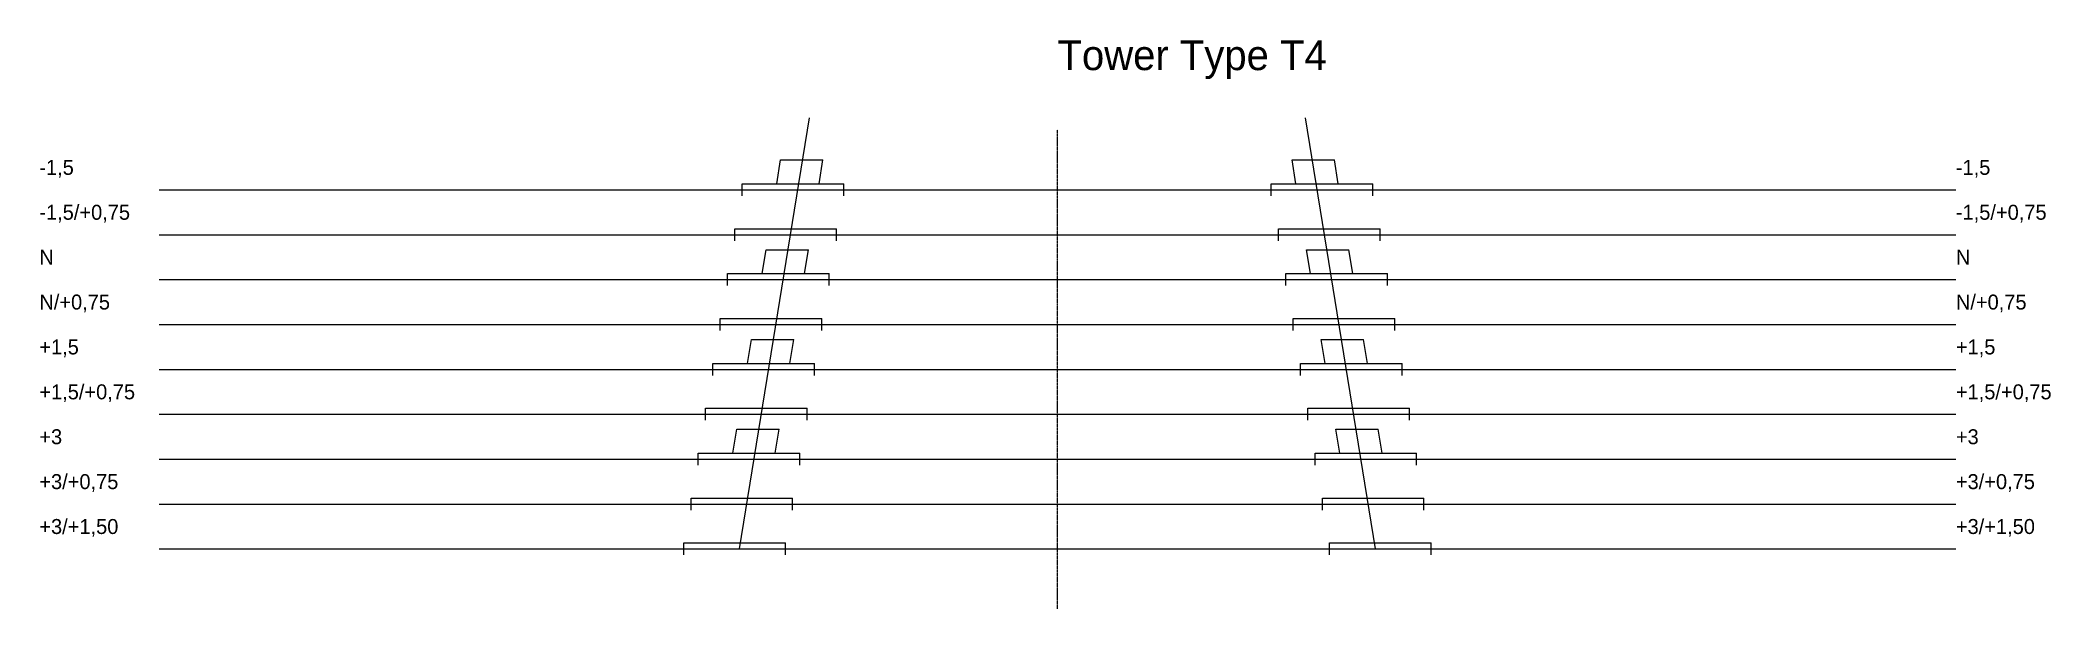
# Model space of a CAD drawing. Header units: metres. Extents: x -16985 to 16585, y -5500 to 4000.
import ezdxf

# ---------------------------------------------------------------- set-up
doc = ezdxf.new("R2010")
doc.units = ezdxf.units.M
doc.linetypes.add('CENTER', pattern=[5.08, 3.175, -0.635, 0.635, -0.635])
for name, color, linetype in [('ANGLED_LINES', 4, 'Continuous'), ('ANNOTATIONS', 2, 'Continuous'), ('BASE_VARIANTS', 7, 'Continuous'), ('CENTERLINE', 3, 'Continuous'), ('OFFSET_VARIANTS', 1, 'Continuous')]:
    doc.layers.add(name, color=color, linetype=linetype)

msp = doc.modelspace()

# ---------------------------------------------------------------- linework, layer by layer
at = {"layer": 'ANGLED_LINES'}
for p, q in [((-5310, -4500), (-4139, 2700)), ((5310, -4500), (4139, 2700))]:
    msp.add_line(p, q, dxfattribs=at)
at = {"layer": 'BASE_VARIANTS'}
for p, q in [((-4688, 1600), (-4623, 2000)), ((-4623, 2000), (-3917, 2000)), ((-3982, 1600), (-3917, 2000)), ((3982, 1600), (3917, 2000)), ((3917, 2000), (4623, 2000)), ((4688, 1600), (4623, 2000)), ((-15000, 1500), (15000, 1500)), ((-5265, 1400), (-5265, 1600)), ((-5265, 1600), (-3568, 1600)), ((-3568, 1400), (-3568, 1600)), ((3568, 1400), (3568, 1600)), ((3568, 1600), (5265, 1600)), ((5265, 1400), (5265, 1600)), ((-4932, 100), (-4866, 500)), ((-4866, 500), (-4160, 500)), ((-4226, 100), (-4160, 500)), ((4226, 100), (4160, 500)), ((4160, 500), (4866, 500)), ((4932, 100), (4866, 500)), ((-15000, 0), (15000, 0)), ((-5509, -100), (-5509, 100)), ((-5509, 100), (-3812, 100)), ((-3812, -100), (-3812, 100)), ((3812, -100), (3812, 100)), ((3812, 100), (5509, 100)), ((5509, -100), (5509, 100)), ((-5175, -1400), (-5110, -1000)), ((-5110, -1000), (-4404, -1000)), ((-4469, -1400), (-4404, -1000)), ((4469, -1400), (4404, -1000)), ((4404, -1000), (5110, -1000)), ((5175, -1400), (5110, -1000)), ((-15000, -1500), (15000, -1500)), ((-5753, -1600), (-5753, -1400)), ((-5753, -1400), (-4056, -1400)), ((-4056, -1600), (-4056, -1400)), ((4056, -1600), (4056, -1400)), ((4056, -1400), (5753, -1400)), ((5753, -1600), (5753, -1400)), ((-5419, -2900), (-5354, -2500)), ((-5354, -2500), (-4648, -2500)), ((-4713, -2900), (-4648, -2500)), ((4713, -2900), (4648, -2500)), ((4648, -2500), (5354, -2500)), ((5419, -2900), (5354, -2500)), ((-15000, -3000), (15000, -3000)), ((-5997, -3100), (-5997, -2900)), ((-5997, -2900), (-4300, -2900)), ((-4300, -3100), (-4300, -2900)), ((4300, -3100), (4300, -2900)), ((4300, -2900), (5997, -2900)), ((5997, -3100), (5997, -2900))]:
    msp.add_line(p, q, dxfattribs=at)
at = {"layer": 'CENTERLINE', "linetype": 'CENTER'}
msp.add_line((0, -5500), (0, 2500), dxfattribs=at)
at = {"layer": 'OFFSET_VARIANTS'}
for p, q in [((-15000, 750), (15000, 750)), ((-5387, 650), (-5387, 850)), ((-5387, 850), (-3690, 850)), ((-3690, 650), (-3690, 850)), ((3690, 650), (3690, 850)), ((3690, 850), (5387, 850)), ((5387, 650), (5387, 850)), ((-5631, -850), (-5631, -650)), ((-5631, -650), (-3934, -650)), ((-3934, -850), (-3934, -650)), ((3934, -850), (3934, -650)), ((3934, -650), (5631, -650)), ((5631, -850), (5631, -650)), ((-15000, -750), (15000, -750)), ((-15000, -2250), (15000, -2250)), ((-5875, -2350), (-5875, -2150)), ((-5875, -2150), (-4178, -2150)), ((-4178, -2350), (-4178, -2150)), ((4178, -2350), (4178, -2150)), ((4178, -2150), (5875, -2150)), ((5875, -2350), (5875, -2150)), ((-6119, -3850), (-6119, -3650)), ((-6119, -3650), (-4422, -3650)), ((-4422, -3850), (-4422, -3650)), ((4422, -3850), (4422, -3650)), ((4422, -3650), (6119, -3650)), ((6119, -3850), (6119, -3650)), ((-15000, -3750), (15000, -3750)), ((-15000, -4500), (15000, -4500)), ((-6241, -4600), (-6241, -4400)), ((-6241, -4400), (-4544, -4400)), ((-4544, -4600), (-4544, -4400)), ((4544, -4600), (4544, -4400)), ((4544, -4400), (6241, -4400)), ((6241, -4600), (6241, -4400))]:
    msp.add_line(p, q, dxfattribs=at)

# ---------------------------------------------------------------- texts
at = {"layer": 'ANNOTATIONS'}
for s, height, p in [('Tower Type T4', 500, (0, 3500)), ('-1,5', 250, (-17000, 1750)), ('-1,5', 250, (15000, 1750)), ('-1,5/+0,75', 250, (-17000, 1000)), ('-1,5/+0,75', 250, (15000, 1000)), ('N', 250, (-17000, 250)), ('N', 250, (15000, 250)), ('N/+0,75', 250, (-17000, -500)), ('N/+0,75', 250, (15000, -500)), ('+1,5', 250, (-17000, -1250)), ('+1,5', 250, (15000, -1250)), ('+1,5/+0,75', 250, (-17000, -2000)), ('+1,5/+0,75', 250, (15000, -2000)), ('+3', 250, (-17000, -2750)), ('+3', 250, (15000, -2750)), ('+3/+0,75', 250, (-17000, -3500)), ('+3/+0,75', 250, (15000, -3500)), ('+3/+1,50', 250, (-17000, -4250)), ('+3/+1,50', 250, (15000, -4250))]:
    msp.add_text(s, height=height, dxfattribs=at).set_placement(p)

doc.saveas('drawing.dxf')
